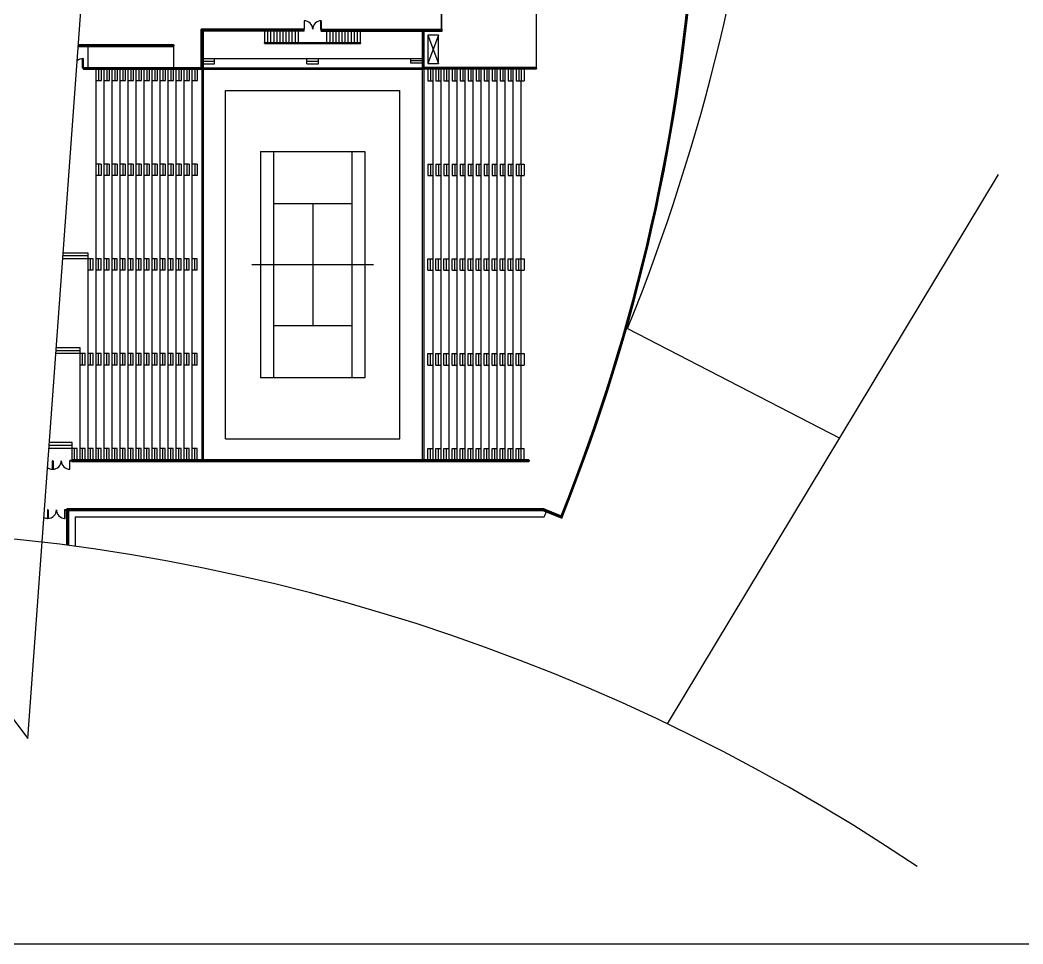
# Model space of a CAD drawing. Extents: x 23317406 to 24383751, y 42324270 to 43451021.
# Drawn here: x 24121512 to 24128531, y 43422605 to 43429072 of the extents above; entities that cross this region are included whole.
import ezdxf

# ---------------------------------------------------------------- set-up
doc = ezdxf.new("R2010")
doc.units = 0
doc.header["$MEASUREMENT"] = 0
doc.layers.get('0').update_dxf_attribs({"linetype": 'CONTINUOUS'})
doc.layers.add('CT', color=9, linetype='CONTINUOUS')

msp = doc.modelspace()

# ---------------------------------------------------------------- linework, layer by layer
msp.add_line((24100502.10026, 43422604.97876, -1), (24135160.46297, 43422604.97876, -1))
at = {"layer": 'CT', "color": 6, "linetype": 'ByBlock'}
for p, q in [((24125123.70132, 43429722.63144, -1), (24125123.70132, 43428740.63144, -1)), ((24121565.72326, 43424042.25853, -1), (24121941.33294, 43429200.63144, -1)), ((24124458.70132, 43429200.63144, -1), (24124458.70132, 43429002.2981, -1)), ((24124462.03465, 43429200.63144, -1), (24124462.03465, 43428998.96477, -1)), ((24123503.36798, 43429067.2981, -1), (24123500.36798, 43429067.2981, -1)), ((24123500.36798, 43429067.2981, -1), (24123500.36798, 43429007.2981, -1)), ((24123503.36798, 43429007.2981, -1), (24123503.36798, 43429067.2981, -1)), ((24123617.36798, 43429007.2981, -1), (24123617.36798, 43429067.2981, -1)), ((24123617.36798, 43429067.2981, -1), (24123620.36798, 43429067.2981, -1)), ((24123620.36798, 43429067.2981, -1), (24123620.36798, 43429007.2981, -1)), ((24123500.36798, 43429007.2981, -1), (24122780.36798, 43429007.2981, -1)), ((24122780.36798, 43428740.63144, -1), (24122780.36798, 43429007.2981, -1)), ((24122785.36798, 43428735.63144, -1), (24122785.36798, 43429002.2981, -1)), ((24123500.36798, 43429002.2981, -1), (24122785.36798, 43429002.2981, -1)), ((24123500.36798, 43428998.96477, -1), (24122788.70132, 43428998.96477, -1)), ((24122788.70132, 43428998.96477, -1), (24122788.70132, 43428732.2981, -1)), ((24122793.70132, 43428993.96477, -1), (24122793.70132, 43428727.2981, -1)), ((24123500.36798, 43428993.96477, -1), (24122793.70132, 43428993.96477, -1)), ((24123225.70132, 43428913.96477, -1), (24123225.70132, 43428993.96477, -1)), ((24123247.03465, 43428913.96477, -1), (24123247.03465, 43428993.96477, -1)), ((24123268.36798, 43428913.96477, -1), (24123268.36798, 43428993.96477, -1)), ((24123289.70132, 43428913.96477, -1), (24123289.70132, 43428993.96477, -1)), ((24123311.03465, 43428913.96477, -1), (24123311.03465, 43428993.96477, -1)), ((24123332.36798, 43428913.96477, -1), (24123332.36798, 43428993.96477, -1)), ((24123353.70132, 43428913.96477, -1), (24123353.70132, 43428993.96477, -1)), ((24123375.03465, 43428913.96477, -1), (24123375.03465, 43428993.96477, -1)), ((24123396.36798, 43428913.96477, -1), (24123396.36798, 43428993.96477, -1)), ((24123417.70132, 43428913.96477, -1), (24123417.70132, 43428993.96477, -1)), ((24123439.03465, 43428913.96477, -1), (24123439.03465, 43428993.96477, -1)), ((24123460.36798, 43428913.96477, -1), (24123460.36798, 43428993.96477, -1)), ((24123500.36798, 43428993.96477, -1), (24123500.36798, 43429007.2981, -1)), ((24123500.36798, 43428993.96477, -1), (24123500.36798, 43429007.2981, -1)), ((24123500.36798, 43429007.2981, -1), (24123503.36798, 43429007.2981, -1)), ((24123620.36798, 43429007.2981, -1), (24123617.36798, 43429007.2981, -1)), ((24123620.36798, 43428993.96477, -1), (24123620.36798, 43429007.2981, -1)), ((24123620.36798, 43429007.2981, -1), (24124458.70132, 43429007.2981, -1)), ((24123620.36798, 43429002.2981, -1), (24124458.70132, 43429002.2981, -1)), ((24123620.36798, 43428998.96477, -1), (24124332.03465, 43428998.96477, -1)), ((24123620.36798, 43428993.96477, -1), (24124327.03465, 43428993.96477, -1)), ((24123660.36798, 43428913.96477, -1), (24123660.36798, 43428993.96477, -1)), ((24123681.70132, 43428913.96477, -1), (24123681.70132, 43428993.96477, -1)), ((24123703.03465, 43428913.96477, -1), (24123703.03465, 43428993.96477, -1)), ((24123724.36798, 43428913.96477, -1), (24123724.36798, 43428993.96477, -1)), ((24123745.70132, 43428913.96477, -1), (24123745.70132, 43428993.96477, -1)), ((24123767.03465, 43428913.96477, -1), (24123767.03465, 43428993.96477, -1)), ((24123788.36798, 43428913.96477, -1), (24123788.36798, 43428993.96477, -1)), ((24123809.70132, 43428913.96477, -1), (24123809.70132, 43428993.96477, -1)), ((24123831.03465, 43428913.96477, -1), (24123831.03465, 43428993.96477, -1)), ((24123852.36798, 43428913.96477, -1), (24123852.36798, 43428993.96477, -1)), ((24123873.70132, 43428913.96477, -1), (24123873.70132, 43428993.96477, -1)), ((24123895.03465, 43428913.96477, -1), (24123895.03465, 43428993.96477, -1)), ((24124327.03465, 43428993.96477, -1), (24124327.03465, 43428727.2981, -1)), ((24124332.03465, 43428998.96477, -1), (24124332.03465, 43428732.2981, -1)), ((24124335.36798, 43428735.63144, -1), (24124335.36798, 43428998.96477, -1)), ((24124335.36798, 43428998.96477, -1), (24124462.03465, 43428998.96477, -1)), ((24124340.36798, 43428761.96477, -1), (24124340.36798, 43428993.96477, -1)), ((24124340.36798, 43428740.63144, -1), (24124340.36798, 43428993.96477, -1)), ((24124340.36798, 43428993.96477, -1), (24124467.03465, 43428993.96477, -1)), ((24124440.36798, 43428967.2981, -1), (24124367.03465, 43428767.2981, -1)), ((24124367.03465, 43428967.2981, -1), (24124440.36798, 43428767.2981, -1)), ((24124440.36798, 43428967.2981, -1), (24124367.03465, 43428967.2981, -1)), ((24124367.03465, 43428967.2981, -1), (24124367.03465, 43428767.2981, -1)), ((24124440.36798, 43428767.2981, -1), (24124440.36798, 43428967.2981, -1)), ((24124462.03465, 43429007.2981, -1), (24124467.03465, 43429007.2981, -1)), ((24124467.03465, 43428993.96477, -1), (24124467.03465, 43429007.2981, -1)), ((24121918.88149, 43428892.29827, -1), (24122590.36785, 43428892.29827, -1)), ((24122590.36785, 43428895.6316, -1), (24121919.12421, 43428895.6316, -1)), ((24121919.48829, 43428900.6316, -1), (24122587.03452, 43428900.63166, -1)), ((24122587.03452, 43428895.6316, -1), (24122587.03452, 43428900.63166, -1)), ((24122587.03452, 43428887.29832, -1), (24122587.03452, 43428892.29827, -1)), ((24122590.36785, 43428892.29827, -1), (24122590.36785, 43428895.6316, -1)), ((24123222.36798, 43428913.96477, -1), (24123898.36798, 43428913.96477, -1)), ((24123222.36798, 43428910.63144, -1), (24123222.36798, 43428913.96477, -1)), ((24123222.36798, 43428910.63144, -1), (24123898.36798, 43428910.63144, -1)), ((24123225.70132, 43428907.2981, -1), (24123225.70132, 43428910.63144, -1)), ((24123225.70132, 43428907.2981, -1), (24123895.03465, 43428907.2981, -1)), ((24123247.03465, 43428907.2981, -1), (24123247.03465, 43428910.63144, -1)), ((24123268.36798, 43428907.2981, -1), (24123268.36798, 43428910.63144, -1)), ((24123289.70132, 43428907.2981, -1), (24123289.70132, 43428910.63144, -1)), ((24123311.03465, 43428907.2981, -1), (24123311.03465, 43428910.63144, -1)), ((24123332.36798, 43428907.2981, -1), (24123332.36798, 43428910.63144, -1)), ((24123353.70132, 43428907.2981, -1), (24123353.70132, 43428910.63144, -1)), ((24123375.03465, 43428907.2981, -1), (24123375.03465, 43428910.63144, -1)), ((24123396.36798, 43428907.2981, -1), (24123396.36798, 43428910.63144, -1)), ((24123417.70132, 43428907.2981, -1), (24123417.70132, 43428910.63144, -1)), ((24123439.03465, 43428907.2981, -1), (24123439.03465, 43428910.63144, -1)), ((24123460.36798, 43428907.2981, -1), (24123460.36798, 43428910.63144, -1)), ((24123463.70132, 43428910.63144, -1), (24123463.70132, 43428913.96477, -1)), ((24123657.03465, 43428910.63144, -1), (24123657.03465, 43428913.96477, -1)), ((24123660.36798, 43428907.2981, -1), (24123660.36798, 43428910.63144, -1)), ((24123681.70132, 43428907.2981, -1), (24123681.70132, 43428910.63144, -1)), ((24123703.03465, 43428907.2981, -1), (24123703.03465, 43428910.63144, -1)), ((24123724.36798, 43428907.2981, -1), (24123724.36798, 43428910.63144, -1)), ((24123745.70132, 43428907.2981, -1), (24123745.70132, 43428910.63144, -1)), ((24123767.03465, 43428907.2981, -1), (24123767.03465, 43428910.63144, -1)), ((24123788.36798, 43428907.2981, -1), (24123788.36798, 43428910.63144, -1)), ((24123809.70132, 43428907.2981, -1), (24123809.70132, 43428910.63144, -1)), ((24123831.03465, 43428907.2981, -1), (24123831.03465, 43428910.63144, -1)), ((24123852.36798, 43428907.2981, -1), (24123852.36798, 43428910.63144, -1)), ((24123873.70132, 43428907.2981, -1), (24123873.70132, 43428910.63144, -1)), ((24123895.03465, 43428907.2981, -1), (24123895.03465, 43428910.63144, -1)), ((24123898.36798, 43428910.63144, -1), (24123898.36798, 43428913.96477, -1)), ((24121918.51742, 43428887.29827, -1), (24122587.03452, 43428887.29832, -1)), ((24121987.03452, 43428887.29827, -1), (24121987.03453, 43428740.63143, -1)), ((24122587.03452, 43428887.29832, -1), (24122587.03453, 43428740.63166, -1)), ((24121950.36787, 43428735.6316, -1), (24121950.36786, 43428802.29827, -1)), ((24121950.36786, 43428802.29827, -1), (24121953.70119, 43428802.29827, -1)), ((24121953.70119, 43428802.29827, -1), (24121953.7012, 43428735.6316, -1)), ((24122793.70132, 43428803.96477, -1), (24124327.03465, 43428803.96477, -1)), ((24122793.70132, 43428785.2981, -1), (24122873.70132, 43428785.2981, -1)), ((24122793.70132, 43428766.63144, -1), (24122873.70132, 43428766.63144, -1)), ((24122873.70132, 43428766.63144, -1), (24122873.70132, 43428803.96477, -1)), ((24123520.36798, 43428766.63144, -1), (24123520.36798, 43428803.96477, -1)), ((24123520.36798, 43428785.2981, -1), (24123600.36798, 43428785.2981, -1)), ((24123520.36798, 43428766.63144, -1), (24123600.36798, 43428766.63144, -1)), ((24123600.36798, 43428766.63144, -1), (24123600.36798, 43428803.96477, -1)), ((24124247.03465, 43428769.2981, -1), (24124247.03465, 43428803.96477, -1)), ((24124327.03465, 43428786.63144, -1), (24124247.03465, 43428786.63144, -1)), ((24124327.03465, 43428769.2981, -1), (24124247.03465, 43428769.2981, -1)), ((24124367.03465, 43428767.2981, -1), (24124440.36798, 43428767.2981, -1)), ((24121953.7012, 43428735.6316, -1), (24121950.36787, 43428735.6316, -1)), ((24121953.7012, 43428740.63143, -1), (24122780.36798, 43428740.63144, -1)), ((24121953.7012, 43428740.63143, -1), (24121953.7012, 43428727.2981, -1)), ((24122785.36798, 43428735.63144, -1), (24121953.7012, 43428735.63144, -1)), ((24121953.7012, 43428732.2981, -1), (24122788.70132, 43428732.2981, -1)), ((24121953.7012, 43428727.2981, -1), (24122793.70132, 43428727.2981, -1)), ((24122045.03465, 43425993.96477, -1), (24122045.03465, 43428727.2981, -1)), ((24122062.36798, 43428727.2981, -1), (24122062.36798, 43428647.2981, -1)), ((24122079.70132, 43428727.2981, -1), (24122079.70132, 43428647.2981, -1)), ((24122101.03465, 43425993.96477, -1), (24122101.03465, 43428727.2981, -1)), ((24122118.36798, 43428727.2981, -1), (24122118.36798, 43428647.2981, -1)), ((24122135.70132, 43428727.2981, -1), (24122135.70132, 43428647.2981, -1)), ((24122157.03465, 43425993.96477, -1), (24122157.03465, 43428727.2981, -1)), ((24122174.36798, 43428727.2981, -1), (24122174.36798, 43428647.2981, -1)), ((24122191.70132, 43428727.2981, -1), (24122191.70132, 43428647.2981, -1)), ((24122213.03465, 43425993.96477, -1), (24122213.03465, 43428727.2981, -1)), ((24122230.36798, 43428727.2981, -1), (24122230.36798, 43428647.2981, -1)), ((24122247.70132, 43428727.2981, -1), (24122247.70132, 43428647.2981, -1)), ((24122269.03465, 43425993.96477, -1), (24122269.03465, 43428727.2981, -1)), ((24122286.36798, 43428727.2981, -1), (24122286.36798, 43428647.2981, -1)), ((24122303.70132, 43428727.2981, -1), (24122303.70132, 43428647.2981, -1)), ((24122325.03465, 43425993.96477, -1), (24122325.03465, 43428727.2981, -1)), ((24122342.36798, 43428727.2981, -1), (24122342.36798, 43428647.2981, -1)), ((24122359.70132, 43428727.2981, -1), (24122359.70132, 43428647.2981, -1)), ((24122381.03465, 43425993.96477, -1), (24122381.03465, 43428727.2981, -1)), ((24122398.36798, 43428727.2981, -1), (24122398.36798, 43428647.2981, -1)), ((24122415.70132, 43428727.2981, -1), (24122415.70132, 43428647.2981, -1)), ((24122437.03465, 43425993.96477, -1), (24122437.03465, 43428727.2981, -1)), ((24122454.36798, 43428727.2981, -1), (24122454.36798, 43428647.2981, -1)), ((24122471.70132, 43428727.2981, -1), (24122471.70132, 43428647.2981, -1)), ((24122493.03465, 43425993.96477, -1), (24122493.03465, 43428727.2981, -1)), ((24122510.36798, 43428727.2981, -1), (24122510.36798, 43428647.2981, -1)), ((24122527.70132, 43428727.2981, -1), (24122527.70132, 43428647.2981, -1)), ((24122549.03465, 43425993.96477, -1), (24122549.03465, 43428727.2981, -1)), ((24122566.36798, 43428727.2981, -1), (24122566.36798, 43428647.2981, -1)), ((24122583.70132, 43428727.2981, -1), (24122583.70132, 43428647.2981, -1)), ((24122605.03465, 43425993.96477, -1), (24122605.03465, 43428727.2981, -1)), ((24122622.36798, 43428727.2981, -1), (24122622.36798, 43428647.2981, -1)), ((24122639.70132, 43428727.2981, -1), (24122639.70132, 43428647.2981, -1)), ((24122661.03465, 43425993.96477, -1), (24122661.03465, 43428727.2981, -1)), ((24122678.36798, 43428727.2981, -1), (24122678.36798, 43428647.2981, -1)), ((24122695.70132, 43428727.2981, -1), (24122695.70132, 43428647.2981, -1)), ((24122717.03465, 43425993.96477, -1), (24122717.03465, 43428727.2981, -1)), ((24122734.36798, 43428727.2981, -1), (24122734.36798, 43428647.2981, -1)), ((24122751.70132, 43428727.2981, -1), (24122751.70132, 43428647.2981, -1)), ((24122783.70132, 43428727.2981, -1), (24122783.70132, 43425993.96477, -1)), ((24122793.70132, 43428737.2981, -1), (24124327.03465, 43428737.2981, -1)), ((24122793.70132, 43428727.2981, -1), (24122793.70132, 43425993.96477, -1)), ((24122793.70132, 43428727.2981, -1), (24124327.03465, 43428727.2981, -1)), ((24124327.03465, 43428727.2981, -1), (24124327.03465, 43425993.96477, -1)), ((24125123.70132, 43428727.2981, -1), (24124327.03465, 43428727.2981, -1)), ((24125127.03465, 43428732.2981, -1), (24124332.03465, 43428732.2981, -1)), ((24124335.36798, 43428735.63144, -1), (24125127.03465, 43428735.63144, -1)), ((24124337.03465, 43428727.2981, -1), (24124337.03465, 43425993.96477, -1)), ((24125123.70132, 43428740.63144, -1), (24124340.36798, 43428740.63144, -1)), ((24124366.36798, 43428727.2981, -1), (24124366.36798, 43428647.2981, -1)), ((24124385.03465, 43428727.2981, -1), (24124385.03465, 43428647.2981, -1)), ((24124403.70132, 43425993.96477, -1), (24124403.70132, 43428727.2981, -1)), ((24124422.36798, 43428727.2981, -1), (24124422.36798, 43428647.2981, -1)), ((24124441.03465, 43428727.2981, -1), (24124441.03465, 43428647.2981, -1)), ((24124459.70132, 43425993.96477, -1), (24124459.70132, 43428727.2981, -1)), ((24124478.36798, 43428727.2981, -1), (24124478.36798, 43428647.2981, -1)), ((24124497.03465, 43428727.2981, -1), (24124497.03465, 43428647.2981, -1)), ((24124515.70132, 43425993.96477, -1), (24124515.70132, 43428727.2981, -1)), ((24124537.03465, 43428727.2981, -1), (24124537.03465, 43428647.2981, -1)), ((24124554.36798, 43428727.2981, -1), (24124554.36798, 43428647.2981, -1)), ((24124571.70132, 43425993.96477, -1), (24124571.70132, 43428727.2981, -1)), ((24124593.03465, 43428727.2981, -1), (24124593.03465, 43428647.2981, -1)), ((24124610.36798, 43428727.2981, -1), (24124610.36798, 43428647.2981, -1)), ((24124627.70132, 43425993.96477, -1), (24124627.70132, 43428727.2981, -1)), ((24124649.03465, 43428727.2981, -1), (24124649.03465, 43428647.2981, -1)), ((24124666.36798, 43428727.2981, -1), (24124666.36798, 43428647.2981, -1)), ((24124683.70132, 43425993.96477, -1), (24124683.70132, 43428727.2981, -1)), ((24124705.03465, 43428727.2981, -1), (24124705.03465, 43428647.2981, -1)), ((24124722.36798, 43428727.2981, -1), (24124722.36798, 43428647.2981, -1)), ((24124739.70132, 43425993.96477, -1), (24124739.70132, 43428727.2981, -1)), ((24124761.03465, 43428727.2981, -1), (24124761.03465, 43428647.2981, -1)), ((24124778.36798, 43428727.2981, -1), (24124778.36798, 43428647.2981, -1)), ((24124795.70132, 43425993.96477, -1), (24124795.70132, 43428727.2981, -1)), ((24124817.03465, 43428727.2981, -1), (24124817.03465, 43428647.2981, -1)), ((24124834.36798, 43428727.2981, -1), (24124834.36798, 43428647.2981, -1)), ((24124851.70132, 43425993.96477, -1), (24124851.70132, 43428727.2981, -1)), ((24124873.03465, 43428727.2981, -1), (24124873.03465, 43428647.2981, -1)), ((24124890.36798, 43428727.2981, -1), (24124890.36798, 43428647.2981, -1)), ((24124907.70132, 43425993.96477, -1), (24124907.70132, 43428727.2981, -1)), ((24124929.03465, 43428727.2981, -1), (24124929.03465, 43428647.2981, -1)), ((24124946.36798, 43428727.2981, -1), (24124946.36798, 43428647.2981, -1)), ((24124963.70132, 43425993.96477, -1), (24124963.70132, 43428727.2981, -1)), ((24124985.03465, 43428727.2981, -1), (24124985.03465, 43428647.2981, -1)), ((24125002.36798, 43428727.2981, -1), (24125002.36798, 43428647.2981, -1)), ((24125019.70132, 43428727.2981, -1), (24125019.70132, 43428647.2981, -1)), ((24125039.70132, 43428727.2981, -1), (24125039.70132, 43428647.2981, -1)), ((24125123.70132, 43428740.63144, -1), (24125123.70132, 43428735.63144, -1)), ((24125123.70132, 43428732.29811, -1), (24125123.70132, 43428727.2981, -1)), ((24125127.03465, 43428735.63144, -1), (24125127.03465, 43428732.2981, -1)), ((24122079.70132, 43428647.2981, -1), (24122045.03465, 43428647.2981, -1)), ((24122135.70132, 43428647.2981, -1), (24122101.03465, 43428647.2981, -1)), ((24122191.70132, 43428647.2981, -1), (24122157.03465, 43428647.2981, -1)), ((24122247.70132, 43428647.2981, -1), (24122213.03465, 43428647.2981, -1)), ((24122303.70132, 43428647.2981, -1), (24122269.03465, 43428647.2981, -1)), ((24122359.70132, 43428647.2981, -1), (24122325.03465, 43428647.2981, -1)), ((24122415.70132, 43428647.2981, -1), (24122381.03465, 43428647.2981, -1)), ((24122471.70132, 43428647.2981, -1), (24122437.03465, 43428647.2981, -1)), ((24122527.70132, 43428647.2981, -1), (24122493.03465, 43428647.2981, -1)), ((24122583.70132, 43428647.2981, -1), (24122549.03465, 43428647.2981, -1)), ((24122639.70132, 43428647.2981, -1), (24122605.03465, 43428647.2981, -1)), ((24122695.70132, 43428647.2981, -1), (24122661.03465, 43428647.2981, -1)), ((24122751.70132, 43428647.2981, -1), (24122717.03465, 43428647.2981, -1)), ((24124366.36798, 43428647.2981, -1), (24124403.70132, 43428647.2981, -1)), ((24124422.36798, 43428647.2981, -1), (24124459.70132, 43428647.2981, -1)), ((24124478.36798, 43428647.2981, -1), (24124515.70132, 43428647.2981, -1)), ((24124537.03465, 43428647.2981, -1), (24124571.70132, 43428647.2981, -1)), ((24124593.03465, 43428647.2981, -1), (24124627.70132, 43428647.2981, -1)), ((24124649.03465, 43428647.2981, -1), (24124683.70132, 43428647.2981, -1)), ((24124705.03465, 43428647.2981, -1), (24124739.70132, 43428647.2981, -1)), ((24124761.03465, 43428647.2981, -1), (24124795.70132, 43428647.2981, -1)), ((24124817.03465, 43428647.2981, -1), (24124851.70132, 43428647.2981, -1)), ((24124873.03465, 43428647.2981, -1), (24124907.70132, 43428647.2981, -1)), ((24124929.03465, 43428647.2981, -1), (24124963.70132, 43428647.2981, -1)), ((24124985.03465, 43428647.2981, -1), (24125019.70132, 43428647.2981, -1)), ((24125019.70132, 43428647.2981, -1), (24125039.70132, 43428647.2981, -1)), ((24125019.70132, 43428063.96477, -1), (24125019.70132, 43428647.2981, -1)), ((24122950.70132, 43426141.63144, -1), (24122950.70132, 43428579.63144, -1)), ((24122950.70132, 43428579.63144, -1), (24124170.03465, 43428579.63144, -1)), ((24124170.03465, 43426141.63144, -1), (24124170.03465, 43428579.63144, -1)), ((24123194.70132, 43428152.96477, -1), (24123194.70132, 43426568.2981, -1)), ((24123194.70132, 43428152.96477, -1), (24123926.03465, 43428152.96477, -1)), ((24123286.03465, 43428152.96477, -1), (24123286.03465, 43426568.2981, -1)), ((24123834.70132, 43428152.96477, -1), (24123834.70132, 43426568.2981, -1)), ((24123926.03465, 43428152.96477, -1), (24123926.03465, 43426568.2981, -1)), ((24122079.70132, 43428063.96477, -1), (24122045.03465, 43428063.96477, -1)), ((24122062.36798, 43428063.96477, -1), (24122062.36798, 43427983.96477, -1)), ((24122079.70132, 43428063.96477, -1), (24122079.70132, 43427983.96477, -1)), ((24122135.70132, 43428063.96477, -1), (24122101.03465, 43428063.96477, -1)), ((24122118.36798, 43428063.96477, -1), (24122118.36798, 43427983.96477, -1)), ((24122135.70132, 43428063.96477, -1), (24122135.70132, 43427983.96477, -1)), ((24122191.70132, 43428063.96477, -1), (24122157.03465, 43428063.96477, -1)), ((24122174.36798, 43428063.96477, -1), (24122174.36798, 43427983.96477, -1)), ((24122191.70132, 43428063.96477, -1), (24122191.70132, 43427983.96477, -1)), ((24122247.70132, 43428063.96477, -1), (24122213.03465, 43428063.96477, -1)), ((24122230.36798, 43428063.96477, -1), (24122230.36798, 43427983.96477, -1)), ((24122247.70132, 43428063.96477, -1), (24122247.70132, 43427983.96477, -1)), ((24122303.70132, 43428063.96477, -1), (24122269.03465, 43428063.96477, -1)), ((24122286.36798, 43428063.96477, -1), (24122286.36798, 43427983.96477, -1)), ((24122303.70132, 43428063.96477, -1), (24122303.70132, 43427983.96477, -1)), ((24122359.70132, 43428063.96477, -1), (24122325.03465, 43428063.96477, -1)), ((24122342.36798, 43428063.96477, -1), (24122342.36798, 43427983.96477, -1)), ((24122359.70132, 43428063.96477, -1), (24122359.70132, 43427983.96477, -1)), ((24122415.70132, 43428063.96477, -1), (24122381.03465, 43428063.96477, -1)), ((24122398.36798, 43428063.96477, -1), (24122398.36798, 43427983.96477, -1)), ((24122415.70132, 43428063.96477, -1), (24122415.70132, 43427983.96477, -1)), ((24122471.70132, 43428063.96477, -1), (24122437.03465, 43428063.96477, -1)), ((24122454.36798, 43428063.96477, -1), (24122454.36798, 43427983.96477, -1)), ((24122471.70132, 43428063.96477, -1), (24122471.70132, 43427983.96477, -1)), ((24122527.70132, 43428063.96477, -1), (24122493.03465, 43428063.96477, -1)), ((24122510.36798, 43428063.96477, -1), (24122510.36798, 43427983.96477, -1)), ((24122527.70132, 43428063.96477, -1), (24122527.70132, 43427983.96477, -1)), ((24122583.70132, 43428063.96477, -1), (24122549.03465, 43428063.96477, -1)), ((24122566.36798, 43428063.96477, -1), (24122566.36798, 43427983.96477, -1)), ((24122583.70132, 43428063.96477, -1), (24122583.70132, 43427983.96477, -1)), ((24122639.70132, 43428063.96477, -1), (24122605.03465, 43428063.96477, -1)), ((24122622.36798, 43428063.96477, -1), (24122622.36798, 43427983.96477, -1)), ((24122639.70132, 43428063.96477, -1), (24122639.70132, 43427983.96477, -1)), ((24122695.70132, 43428063.96477, -1), (24122661.03465, 43428063.96477, -1)), ((24122678.36798, 43428063.96477, -1), (24122678.36798, 43427983.96477, -1)), ((24122695.70132, 43428063.96477, -1), (24122695.70132, 43427983.96477, -1)), ((24122751.70132, 43428063.96477, -1), (24122717.03465, 43428063.96477, -1)), ((24122734.36798, 43428063.96477, -1), (24122734.36798, 43427983.96477, -1)), ((24122751.70132, 43428063.96477, -1), (24122751.70132, 43427983.96477, -1)), ((24124366.36798, 43428063.96477, -1), (24124366.36798, 43427983.96477, -1)), ((24124366.36798, 43428063.96477, -1), (24124403.70132, 43428063.96477, -1)), ((24124385.03465, 43428063.96477, -1), (24124385.03465, 43427983.96477, -1)), ((24124422.36798, 43428063.96477, -1), (24124422.36798, 43427983.96477, -1)), ((24124422.36798, 43428063.96477, -1), (24124459.70132, 43428063.96477, -1)), ((24124441.03465, 43428063.96477, -1), (24124441.03465, 43427983.96477, -1)), ((24124478.36798, 43428063.96477, -1), (24124478.36798, 43427983.96477, -1)), ((24124478.36798, 43428063.96477, -1), (24124515.70132, 43428063.96477, -1)), ((24124497.03465, 43428063.96477, -1), (24124497.03465, 43427983.96477, -1)), ((24124537.03465, 43428063.96477, -1), (24124537.03465, 43427983.96477, -1)), ((24124537.03465, 43428063.96477, -1), (24124571.70132, 43428063.96477, -1)), ((24124554.36798, 43428063.96477, -1), (24124554.36798, 43427983.96477, -1)), ((24124593.03465, 43428063.96477, -1), (24124593.03465, 43427983.96477, -1)), ((24124593.03465, 43428063.96477, -1), (24124627.70132, 43428063.96477, -1)), ((24124610.36798, 43428063.96477, -1), (24124610.36798, 43427983.96477, -1)), ((24124649.03465, 43428063.96477, -1), (24124649.03465, 43427983.96477, -1)), ((24124649.03465, 43428063.96477, -1), (24124683.70132, 43428063.96477, -1)), ((24124666.36798, 43428063.96477, -1), (24124666.36798, 43427983.96477, -1)), ((24124705.03465, 43428063.96477, -1), (24124705.03465, 43427983.96477, -1)), ((24124705.03465, 43428063.96477, -1), (24124739.70132, 43428063.96477, -1)), ((24124722.36798, 43428063.96477, -1), (24124722.36798, 43427983.96477, -1)), ((24124761.03465, 43428063.96477, -1), (24124761.03465, 43427983.96477, -1)), ((24124761.03465, 43428063.96477, -1), (24124795.70132, 43428063.96477, -1)), ((24124778.36798, 43428063.96477, -1), (24124778.36798, 43427983.96477, -1)), ((24124817.03465, 43428063.96477, -1), (24124817.03465, 43427983.96477, -1)), ((24124817.03465, 43428063.96477, -1), (24124851.70132, 43428063.96477, -1)), ((24124834.36798, 43428063.96477, -1), (24124834.36798, 43427983.96477, -1)), ((24124873.03465, 43428063.96477, -1), (24124873.03465, 43427983.96477, -1)), ((24124873.03465, 43428063.96477, -1), (24124907.70132, 43428063.96477, -1)), ((24124890.36798, 43428063.96477, -1), (24124890.36798, 43427983.96477, -1)), ((24124929.03465, 43428063.96477, -1), (24124929.03465, 43427983.96477, -1)), ((24124929.03465, 43428063.96477, -1), (24124963.70132, 43428063.96477, -1)), ((24124946.36798, 43428063.96477, -1), (24124946.36798, 43427983.96477, -1)), ((24124985.03465, 43428063.96477, -1), (24124985.03465, 43427983.96477, -1)), ((24124985.03465, 43428063.96477, -1), (24125019.70132, 43428063.96477, -1)), ((24125002.36798, 43428063.96477, -1), (24125002.36798, 43427983.96477, -1)), ((24125019.70132, 43428063.96477, -1), (24125039.70132, 43428063.96477, -1)), ((24125019.70132, 43428063.96477, -1), (24125019.70132, 43427983.96477, -1)), ((24125039.70132, 43428063.96477, -1), (24125039.70132, 43427983.96477, -1)), ((24122079.70132, 43427983.96477, -1), (24122045.03465, 43427983.96477, -1)), ((24122135.70132, 43427983.96477, -1), (24122101.03465, 43427983.96477, -1)), ((24122191.70132, 43427983.96477, -1), (24122157.03465, 43427983.96477, -1)), ((24122247.70132, 43427983.96477, -1), (24122213.03465, 43427983.96477, -1)), ((24122303.70132, 43427983.96477, -1), (24122269.03465, 43427983.96477, -1)), ((24122359.70132, 43427983.96477, -1), (24122325.03465, 43427983.96477, -1)), ((24122415.70132, 43427983.96477, -1), (24122381.03465, 43427983.96477, -1)), ((24122471.70132, 43427983.96477, -1), (24122437.03465, 43427983.96477, -1)), ((24122527.70132, 43427983.96477, -1), (24122493.03465, 43427983.96477, -1)), ((24122583.70132, 43427983.96477, -1), (24122549.03465, 43427983.96477, -1)), ((24122639.70132, 43427983.96477, -1), (24122605.03465, 43427983.96477, -1)), ((24122695.70132, 43427983.96477, -1), (24122661.03465, 43427983.96477, -1)), ((24122751.70132, 43427983.96477, -1), (24122717.03465, 43427983.96477, -1)), ((24124366.36798, 43427983.96477, -1), (24124403.70132, 43427983.96477, -1)), ((24124422.36798, 43427983.96477, -1), (24124459.70132, 43427983.96477, -1)), ((24124478.36798, 43427983.96477, -1), (24124515.70132, 43427983.96477, -1)), ((24124537.03465, 43427983.96477, -1), (24124571.70132, 43427983.96477, -1)), ((24124593.03465, 43427983.96477, -1), (24124627.70132, 43427983.96477, -1)), ((24124649.03465, 43427983.96477, -1), (24124683.70132, 43427983.96477, -1)), ((24124705.03465, 43427983.96477, -1), (24124739.70132, 43427983.96477, -1)), ((24124761.03465, 43427983.96477, -1), (24124795.70132, 43427983.96477, -1)), ((24124817.03465, 43427983.96477, -1), (24124851.70132, 43427983.96477, -1)), ((24124873.03465, 43427983.96477, -1), (24124907.70132, 43427983.96477, -1)), ((24124929.03465, 43427983.96477, -1), (24124963.70132, 43427983.96477, -1)), ((24124985.03465, 43427983.96477, -1), (24125019.70132, 43427983.96477, -1)), ((24125019.70132, 43427983.96477, -1), (24125039.70132, 43427983.96477, -1)), ((24125019.70132, 43427400.63144, -1), (24125019.70132, 43427983.96477, -1)), ((24126042.91626, 43424145.60183, -1), (24128360.73261, 43427990.5938, -1)), ((24123286.03465, 43427787.2981, -1), (24123834.70132, 43427787.2981, -1)), ((24123560.36798, 43427787.2981, -1), (24123560.36798, 43426933.96477, -1)), ((24121989.03465, 43427420.63144, -1), (24121811.72129, 43427420.63144, -1)), ((24121989.03465, 43427440.63144, -1), (24121813.1776, 43427440.63144, -1)), ((24121989.03465, 43425993.96477, -1), (24121989.03465, 43427440.63144, -1)), ((24121989.03465, 43427400.63144, -1), (24121810.26498, 43427400.63144, -1)), ((24122023.70132, 43427400.63144, -1), (24121989.03465, 43427400.63144, -1)), ((24122006.36798, 43427320.63144, -1), (24122006.36798, 43427400.63144, -1)), ((24122023.70132, 43427320.63144, -1), (24122023.70132, 43427400.63144, -1)), ((24122079.70132, 43427400.63144, -1), (24122045.03465, 43427400.63144, -1)), ((24122062.36798, 43427320.63144, -1), (24122062.36798, 43427400.63144, -1)), ((24122079.70132, 43427320.63144, -1), (24122079.70132, 43427400.63144, -1)), ((24122135.70132, 43427400.63144, -1), (24122101.03465, 43427400.63144, -1)), ((24122118.36798, 43427320.63144, -1), (24122118.36798, 43427400.63144, -1)), ((24122135.70132, 43427320.63144, -1), (24122135.70132, 43427400.63144, -1)), ((24122191.70132, 43427400.63144, -1), (24122157.03465, 43427400.63144, -1)), ((24122174.36798, 43427320.63144, -1), (24122174.36798, 43427400.63144, -1)), ((24122191.70132, 43427320.63144, -1), (24122191.70132, 43427400.63144, -1)), ((24122247.70132, 43427400.63144, -1), (24122213.03465, 43427400.63144, -1)), ((24122230.36798, 43427320.63144, -1), (24122230.36798, 43427400.63144, -1)), ((24122247.70132, 43427320.63144, -1), (24122247.70132, 43427400.63144, -1)), ((24122303.70132, 43427400.63144, -1), (24122269.03465, 43427400.63144, -1)), ((24122286.36798, 43427320.63144, -1), (24122286.36798, 43427400.63144, -1)), ((24122303.70132, 43427320.63144, -1), (24122303.70132, 43427400.63144, -1)), ((24122359.70132, 43427400.63144, -1), (24122325.03465, 43427400.63144, -1)), ((24122342.36798, 43427320.63144, -1), (24122342.36798, 43427400.63144, -1)), ((24122359.70132, 43427320.63144, -1), (24122359.70132, 43427400.63144, -1)), ((24122415.70132, 43427400.63144, -1), (24122381.03465, 43427400.63144, -1)), ((24122398.36798, 43427320.63144, -1), (24122398.36798, 43427400.63144, -1)), ((24122415.70132, 43427320.63144, -1), (24122415.70132, 43427400.63144, -1)), ((24122471.70132, 43427400.63144, -1), (24122437.03465, 43427400.63144, -1)), ((24122454.36798, 43427320.63144, -1), (24122454.36798, 43427400.63144, -1)), ((24122471.70132, 43427320.63144, -1), (24122471.70132, 43427400.63144, -1)), ((24122527.70132, 43427400.63144, -1), (24122493.03465, 43427400.63144, -1)), ((24122510.36798, 43427320.63144, -1), (24122510.36798, 43427400.63144, -1)), ((24122527.70132, 43427320.63144, -1), (24122527.70132, 43427400.63144, -1)), ((24122583.70132, 43427400.63144, -1), (24122549.03465, 43427400.63144, -1)), ((24122566.36798, 43427320.63144, -1), (24122566.36798, 43427400.63144, -1)), ((24122583.70132, 43427320.63144, -1), (24122583.70132, 43427400.63144, -1)), ((24122639.70132, 43427400.63144, -1), (24122605.03465, 43427400.63144, -1)), ((24122622.36798, 43427320.63144, -1), (24122622.36798, 43427400.63144, -1)), ((24122639.70132, 43427320.63144, -1), (24122639.70132, 43427400.63144, -1)), ((24122695.70132, 43427400.63144, -1), (24122661.03465, 43427400.63144, -1)), ((24122678.36798, 43427320.63144, -1), (24122678.36798, 43427400.63144, -1)), ((24122695.70132, 43427320.63144, -1), (24122695.70132, 43427400.63144, -1)), ((24122751.70132, 43427400.63144, -1), (24122717.03465, 43427400.63144, -1)), ((24122734.36798, 43427320.63144, -1), (24122734.36798, 43427400.63144, -1)), ((24122751.70132, 43427320.63144, -1), (24122751.70132, 43427400.63144, -1)), ((24123134.03465, 43427360.63144, -1), (24123986.70132, 43427360.63144, -1)), ((24124366.36798, 43427400.63144, -1), (24124403.70132, 43427400.63144, -1)), ((24124366.36798, 43427320.63144, -1), (24124366.36798, 43427400.63144, -1)), ((24124385.03465, 43427320.63144, -1), (24124385.03465, 43427400.63144, -1)), ((24124422.36798, 43427400.63144, -1), (24124459.70132, 43427400.63144, -1)), ((24124422.36798, 43427320.63144, -1), (24124422.36798, 43427400.63144, -1)), ((24124441.03465, 43427320.63144, -1), (24124441.03465, 43427400.63144, -1)), ((24124478.36798, 43427400.63144, -1), (24124515.70132, 43427400.63144, -1)), ((24124478.36798, 43427320.63144, -1), (24124478.36798, 43427400.63144, -1)), ((24124497.03465, 43427320.63144, -1), (24124497.03465, 43427400.63144, -1)), ((24124537.03465, 43427400.63144, -1), (24124571.70132, 43427400.63144, -1)), ((24124537.03465, 43427320.63144, -1), (24124537.03465, 43427400.63144, -1)), ((24124554.36798, 43427320.63144, -1), (24124554.36798, 43427400.63144, -1)), ((24124593.03465, 43427400.63144, -1), (24124627.70132, 43427400.63144, -1)), ((24124593.03465, 43427320.63144, -1), (24124593.03465, 43427400.63144, -1)), ((24124610.36798, 43427320.63144, -1), (24124610.36798, 43427400.63144, -1)), ((24124649.03465, 43427400.63144, -1), (24124683.70132, 43427400.63144, -1)), ((24124649.03465, 43427320.63144, -1), (24124649.03465, 43427400.63144, -1)), ((24124666.36798, 43427320.63144, -1), (24124666.36798, 43427400.63144, -1)), ((24124705.03465, 43427400.63144, -1), (24124739.70132, 43427400.63144, -1)), ((24124705.03465, 43427320.63144, -1), (24124705.03465, 43427400.63144, -1)), ((24124722.36798, 43427320.63144, -1), (24124722.36798, 43427400.63144, -1)), ((24124761.03465, 43427400.63144, -1), (24124795.70132, 43427400.63144, -1)), ((24124761.03465, 43427320.63144, -1), (24124761.03465, 43427400.63144, -1)), ((24124778.36798, 43427320.63144, -1), (24124778.36798, 43427400.63144, -1)), ((24124817.03465, 43427400.63144, -1), (24124851.70132, 43427400.63144, -1)), ((24124817.03465, 43427320.63144, -1), (24124817.03465, 43427400.63144, -1)), ((24124834.36798, 43427320.63144, -1), (24124834.36798, 43427400.63144, -1)), ((24124873.03465, 43427400.63144, -1), (24124907.70132, 43427400.63144, -1)), ((24124873.03465, 43427320.63144, -1), (24124873.03465, 43427400.63144, -1)), ((24124890.36798, 43427320.63144, -1), (24124890.36798, 43427400.63144, -1)), ((24124929.03465, 43427400.63144, -1), (24124963.70132, 43427400.63144, -1)), ((24124929.03465, 43427320.63144, -1), (24124929.03465, 43427400.63144, -1)), ((24124946.36798, 43427320.63144, -1), (24124946.36798, 43427400.63144, -1)), ((24124985.03465, 43427320.63144, -1), (24124985.03465, 43427400.63144, -1)), ((24124985.03465, 43427400.63144, -1), (24125019.70132, 43427400.63144, -1)), ((24125002.36798, 43427320.63144, -1), (24125002.36798, 43427400.63144, -1)), ((24125019.70132, 43427400.63144, -1), (24125039.70132, 43427400.63144, -1)), ((24125019.70132, 43427320.63144, -1), (24125019.70132, 43427400.63144, -1)), ((24125039.70132, 43427400.63144, -1), (24125039.70132, 43427320.63144, -1)), ((24122023.70132, 43427320.63144, -1), (24121989.03465, 43427320.63144, -1)), ((24122079.70132, 43427320.63144, -1), (24122045.03465, 43427320.63144, -1)), ((24122135.70132, 43427320.63144, -1), (24122101.03465, 43427320.63144, -1)), ((24122191.70132, 43427320.63144, -1), (24122157.03465, 43427320.63144, -1)), ((24122247.70132, 43427320.63144, -1), (24122213.03465, 43427320.63144, -1)), ((24122303.70132, 43427320.63144, -1), (24122269.03465, 43427320.63144, -1)), ((24122359.70132, 43427320.63144, -1), (24122325.03465, 43427320.63144, -1)), ((24122415.70132, 43427320.63144, -1), (24122381.03465, 43427320.63144, -1)), ((24122471.70132, 43427320.63144, -1), (24122437.03465, 43427320.63144, -1)), ((24122527.70132, 43427320.63144, -1), (24122493.03465, 43427320.63144, -1)), ((24122583.70132, 43427320.63144, -1), (24122549.03465, 43427320.63144, -1)), ((24122639.70132, 43427320.63144, -1), (24122605.03465, 43427320.63144, -1)), ((24122695.70132, 43427320.63144, -1), (24122661.03465, 43427320.63144, -1)), ((24122751.70132, 43427320.63144, -1), (24122717.03465, 43427320.63144, -1)), ((24124366.36798, 43427320.63144, -1), (24124403.70132, 43427320.63144, -1)), ((24124422.36798, 43427320.63144, -1), (24124459.70132, 43427320.63144, -1)), ((24124478.36798, 43427320.63144, -1), (24124515.70132, 43427320.63144, -1)), ((24124537.03465, 43427320.63144, -1), (24124571.70132, 43427320.63144, -1)), ((24124593.03465, 43427320.63144, -1), (24124627.70132, 43427320.63144, -1)), ((24124649.03465, 43427320.63144, -1), (24124683.70132, 43427320.63144, -1)), ((24124705.03465, 43427320.63144, -1), (24124739.70132, 43427320.63144, -1)), ((24124761.03465, 43427320.63144, -1), (24124795.70132, 43427320.63144, -1)), ((24124817.03465, 43427320.63144, -1), (24124851.70132, 43427320.63144, -1)), ((24124873.03465, 43427320.63144, -1), (24124907.70132, 43427320.63144, -1)), ((24124929.03465, 43427320.63144, -1), (24124963.70132, 43427320.63144, -1)), ((24124985.03465, 43427320.63144, -1), (24125019.70132, 43427320.63144, -1)), ((24125019.70132, 43427320.63144, -1), (24125039.70132, 43427320.63144, -1)), ((24125019.70132, 43426737.2981, -1), (24125019.70132, 43427320.63144, -1)), ((24123286.03465, 43426933.96477, -1), (24123834.70132, 43426933.96477, -1)), ((24125763.24522, 43426913.2295, -1), (24127248.73899, 43426145.92369, -1)), ((24121933.03465, 43426737.2981, -1), (24121761.96401, 43426737.2981, -1)), ((24121933.03465, 43426757.2981, -1), (24121763.42032, 43426757.2981, -1)), ((24121933.03465, 43426777.2981, -1), (24121764.87663, 43426777.2981, -1)), ((24121933.03465, 43425993.96477, -1), (24121933.03465, 43426777.2981, -1)), ((24121967.70132, 43426737.2981, -1), (24121933.03465, 43426737.2981, -1)), ((24121950.36798, 43426657.2981, -1), (24121950.36798, 43426737.2981, -1)), ((24121967.70132, 43426657.2981, -1), (24121967.70132, 43426737.2981, -1)), ((24122023.70132, 43426737.2981, -1), (24121989.03465, 43426737.2981, -1)), ((24122006.36798, 43426657.2981, -1), (24122006.36798, 43426737.2981, -1)), ((24122023.70132, 43426657.2981, -1), (24122023.70132, 43426737.2981, -1)), ((24122079.70132, 43426737.2981, -1), (24122045.03465, 43426737.2981, -1)), ((24122062.36798, 43426657.2981, -1), (24122062.36798, 43426737.2981, -1)), ((24122079.70132, 43426657.2981, -1), (24122079.70132, 43426737.2981, -1)), ((24122135.70132, 43426737.2981, -1), (24122101.03465, 43426737.2981, -1)), ((24122118.36798, 43426657.2981, -1), (24122118.36798, 43426737.2981, -1)), ((24122135.70132, 43426657.2981, -1), (24122135.70132, 43426737.2981, -1)), ((24122191.70132, 43426737.2981, -1), (24122157.03465, 43426737.2981, -1)), ((24122174.36798, 43426657.2981, -1), (24122174.36798, 43426737.2981, -1)), ((24122191.70132, 43426657.2981, -1), (24122191.70132, 43426737.2981, -1)), ((24122247.70132, 43426737.2981, -1), (24122213.03465, 43426737.2981, -1)), ((24122230.36798, 43426657.2981, -1), (24122230.36798, 43426737.2981, -1)), ((24122247.70132, 43426657.2981, -1), (24122247.70132, 43426737.2981, -1)), ((24122303.70132, 43426737.2981, -1), (24122269.03465, 43426737.2981, -1)), ((24122286.36798, 43426657.2981, -1), (24122286.36798, 43426737.2981, -1)), ((24122303.70132, 43426657.2981, -1), (24122303.70132, 43426737.2981, -1)), ((24122359.70132, 43426737.2981, -1), (24122325.03465, 43426737.2981, -1)), ((24122342.36798, 43426657.2981, -1), (24122342.36798, 43426737.2981, -1)), ((24122359.70132, 43426657.2981, -1), (24122359.70132, 43426737.2981, -1)), ((24122415.70132, 43426737.2981, -1), (24122381.03465, 43426737.2981, -1)), ((24122398.36798, 43426657.2981, -1), (24122398.36798, 43426737.2981, -1)), ((24122415.70132, 43426657.2981, -1), (24122415.70132, 43426737.2981, -1)), ((24122471.70132, 43426737.2981, -1), (24122437.03465, 43426737.2981, -1)), ((24122454.36798, 43426657.2981, -1), (24122454.36798, 43426737.2981, -1)), ((24122471.70132, 43426657.2981, -1), (24122471.70132, 43426737.2981, -1)), ((24122527.70132, 43426737.2981, -1), (24122493.03465, 43426737.2981, -1)), ((24122510.36798, 43426657.2981, -1), (24122510.36798, 43426737.2981, -1)), ((24122527.70132, 43426657.2981, -1), (24122527.70132, 43426737.2981, -1)), ((24122583.70132, 43426737.2981, -1), (24122549.03465, 43426737.2981, -1)), ((24122566.36798, 43426657.2981, -1), (24122566.36798, 43426737.2981, -1)), ((24122583.70132, 43426657.2981, -1), (24122583.70132, 43426737.2981, -1)), ((24122639.70132, 43426737.2981, -1), (24122605.03465, 43426737.2981, -1)), ((24122622.36798, 43426657.2981, -1), (24122622.36798, 43426737.2981, -1)), ((24122639.70132, 43426657.2981, -1), (24122639.70132, 43426737.2981, -1)), ((24122695.70132, 43426737.2981, -1), (24122661.03465, 43426737.2981, -1)), ((24122678.36798, 43426657.2981, -1), (24122678.36798, 43426737.2981, -1)), ((24122695.70132, 43426657.2981, -1), (24122695.70132, 43426737.2981, -1)), ((24122751.70132, 43426737.2981, -1), (24122717.03465, 43426737.2981, -1)), ((24122734.36798, 43426657.2981, -1), (24122734.36798, 43426737.2981, -1)), ((24122751.70132, 43426657.2981, -1), (24122751.70132, 43426737.2981, -1)), ((24124366.36798, 43426737.2981, -1), (24124403.70132, 43426737.2981, -1)), ((24124366.36798, 43426657.2981, -1), (24124366.36798, 43426737.2981, -1)), ((24124385.03465, 43426657.2981, -1), (24124385.03465, 43426737.2981, -1)), ((24124422.36798, 43426737.2981, -1), (24124459.70132, 43426737.2981, -1)), ((24124422.36798, 43426657.2981, -1), (24124422.36798, 43426737.2981, -1)), ((24124441.03465, 43426657.2981, -1), (24124441.03465, 43426737.2981, -1)), ((24124478.36798, 43426737.2981, -1), (24124515.70132, 43426737.2981, -1)), ((24124478.36798, 43426657.2981, -1), (24124478.36798, 43426737.2981, -1)), ((24124497.03465, 43426657.2981, -1), (24124497.03465, 43426737.2981, -1)), ((24124537.03465, 43426737.2981, -1), (24124571.70132, 43426737.2981, -1)), ((24124537.03465, 43426657.2981, -1), (24124537.03465, 43426737.2981, -1)), ((24124554.36798, 43426657.2981, -1), (24124554.36798, 43426737.2981, -1)), ((24124593.03465, 43426737.2981, -1), (24124627.70132, 43426737.2981, -1)), ((24124593.03465, 43426657.2981, -1), (24124593.03465, 43426737.2981, -1)), ((24124610.36798, 43426657.2981, -1), (24124610.36798, 43426737.2981, -1)), ((24124649.03465, 43426737.2981, -1), (24124683.70132, 43426737.2981, -1)), ((24124649.03465, 43426657.2981, -1), (24124649.03465, 43426737.2981, -1)), ((24124666.36798, 43426657.2981, -1), (24124666.36798, 43426737.2981, -1)), ((24124705.03465, 43426737.2981, -1), (24124739.70132, 43426737.2981, -1)), ((24124705.03465, 43426657.2981, -1), (24124705.03465, 43426737.2981, -1)), ((24124722.36798, 43426657.2981, -1), (24124722.36798, 43426737.2981, -1)), ((24124761.03465, 43426737.2981, -1), (24124795.70132, 43426737.2981, -1)), ((24124761.03465, 43426657.2981, -1), (24124761.03465, 43426737.2981, -1)), ((24124778.36798, 43426657.2981, -1), (24124778.36798, 43426737.2981, -1)), ((24124817.03465, 43426737.2981, -1), (24124851.70132, 43426737.2981, -1)), ((24124817.03465, 43426657.2981, -1), (24124817.03465, 43426737.2981, -1)), ((24124834.36798, 43426657.2981, -1), (24124834.36798, 43426737.2981, -1)), ((24124873.03465, 43426737.2981, -1), (24124907.70132, 43426737.2981, -1)), ((24124873.03465, 43426657.2981, -1), (24124873.03465, 43426737.2981, -1)), ((24124890.36798, 43426657.2981, -1), (24124890.36798, 43426737.2981, -1)), ((24124929.03465, 43426737.2981, -1), (24124963.70132, 43426737.2981, -1)), ((24124929.03465, 43426657.2981, -1), (24124929.03465, 43426737.2981, -1)), ((24124946.36798, 43426657.2981, -1), (24124946.36798, 43426737.2981, -1)), ((24124985.03465, 43426657.2981, -1), (24124985.03465, 43426737.2981, -1)), ((24124985.03465, 43426737.2981, -1), (24125019.70132, 43426737.2981, -1)), ((24125002.36798, 43426657.2981, -1), (24125002.36798, 43426737.2981, -1)), ((24125019.70132, 43426737.2981, -1), (24125039.70132, 43426737.2981, -1)), ((24125019.70132, 43426657.2981, -1), (24125019.70132, 43426737.2981, -1)), ((24125039.70132, 43426737.2981, -1), (24125039.70132, 43426657.2981, -1)), ((24121967.70132, 43426657.2981, -1), (24121933.03465, 43426657.2981, -1)), ((24122023.70132, 43426657.2981, -1), (24121989.03465, 43426657.2981, -1)), ((24122079.70132, 43426657.2981, -1), (24122045.03465, 43426657.2981, -1)), ((24122135.70132, 43426657.2981, -1), (24122101.03465, 43426657.2981, -1)), ((24122191.70132, 43426657.2981, -1), (24122157.03465, 43426657.2981, -1)), ((24122247.70132, 43426657.2981, -1), (24122213.03465, 43426657.2981, -1)), ((24122303.70132, 43426657.2981, -1), (24122269.03465, 43426657.2981, -1)), ((24122359.70132, 43426657.2981, -1), (24122325.03465, 43426657.2981, -1)), ((24122415.70132, 43426657.2981, -1), (24122381.03465, 43426657.2981, -1)), ((24122471.70132, 43426657.2981, -1), (24122437.03465, 43426657.2981, -1)), ((24122527.70132, 43426657.2981, -1), (24122493.03465, 43426657.2981, -1)), ((24122583.70132, 43426657.2981, -1), (24122549.03465, 43426657.2981, -1)), ((24122639.70132, 43426657.2981, -1), (24122605.03465, 43426657.2981, -1)), ((24122695.70132, 43426657.2981, -1), (24122661.03465, 43426657.2981, -1)), ((24122751.70132, 43426657.2981, -1), (24122717.03465, 43426657.2981, -1)), ((24124366.36798, 43426657.2981, -1), (24124403.70132, 43426657.2981, -1)), ((24124422.36798, 43426657.2981, -1), (24124459.70132, 43426657.2981, -1)), ((24124478.36798, 43426657.2981, -1), (24124515.70132, 43426657.2981, -1)), ((24124537.03465, 43426657.2981, -1), (24124571.70132, 43426657.2981, -1)), ((24124593.03465, 43426657.2981, -1), (24124627.70132, 43426657.2981, -1)), ((24124649.03465, 43426657.2981, -1), (24124683.70132, 43426657.2981, -1)), ((24124705.03465, 43426657.2981, -1), (24124739.70132, 43426657.2981, -1)), ((24124761.03465, 43426657.2981, -1), (24124795.70132, 43426657.2981, -1)), ((24124817.03465, 43426657.2981, -1), (24124851.70132, 43426657.2981, -1)), ((24124873.03465, 43426657.2981, -1), (24124907.70132, 43426657.2981, -1)), ((24124929.03465, 43426657.2981, -1), (24124963.70132, 43426657.2981, -1)), ((24124985.03465, 43426657.2981, -1), (24125019.70132, 43426657.2981, -1)), ((24125019.70132, 43426657.2981, -1), (24125039.70132, 43426657.2981, -1)), ((24125019.70132, 43426073.96477, -1), (24125019.70132, 43426657.2981, -1)), ((24123926.03465, 43426568.2981, -1), (24123194.70132, 43426568.2981, -1)), ((24120013.70132, 43426101.86121, -1), (24121565.72326, 43424042.25853, -1)), ((24121877.03465, 43426113.96477, -1), (24121713.66303, 43426113.96477, -1)), ((24121877.03465, 43426093.96477, -1), (24121713.66303, 43426093.96477, -1)), ((24121877.03465, 43425993.96477, -1), (24121877.03465, 43426113.96477, -1)), ((24122950.70132, 43426141.63144, -1), (24124170.03465, 43426141.63144, -1)), ((24121877.03465, 43426073.96477, -1), (24121713.66303, 43426073.96477, -1)), ((24121911.70132, 43426073.96477, -1), (24121877.03465, 43426073.96477, -1)), ((24121894.36798, 43425993.96477, -1), (24121894.36798, 43426073.96477, -1)), ((24121911.70132, 43425993.96477, -1), (24121911.70132, 43426073.96477, -1)), ((24121967.70132, 43426073.96477, -1), (24121933.03465, 43426073.96477, -1)), ((24121950.36798, 43425993.96477, -1), (24121950.36798, 43426073.96477, -1)), ((24121967.70132, 43425993.96477, -1), (24121967.70132, 43426073.96477, -1)), ((24122023.70132, 43426073.96477, -1), (24121989.03465, 43426073.96477, -1)), ((24122006.36798, 43425993.96477, -1), (24122006.36798, 43426073.96477, -1)), ((24122023.70132, 43425993.96477, -1), (24122023.70132, 43426073.96477, -1)), ((24122079.70132, 43426073.96477, -1), (24122045.03465, 43426073.96477, -1)), ((24122062.36798, 43425993.96477, -1), (24122062.36798, 43426073.96477, -1)), ((24122079.70132, 43425993.96477, -1), (24122079.70132, 43426073.96477, -1)), ((24122135.70132, 43426073.96477, -1), (24122101.03465, 43426073.96477, -1)), ((24122118.36798, 43425993.96477, -1), (24122118.36798, 43426073.96477, -1)), ((24122135.70132, 43425993.96477, -1), (24122135.70132, 43426073.96477, -1)), ((24122191.70132, 43426073.96477, -1), (24122157.03465, 43426073.96477, -1)), ((24122174.36798, 43425993.96477, -1), (24122174.36798, 43426073.96477, -1)), ((24122191.70132, 43425993.96477, -1), (24122191.70132, 43426073.96477, -1)), ((24122247.70132, 43426073.96477, -1), (24122213.03465, 43426073.96477, -1)), ((24122230.36798, 43425993.96477, -1), (24122230.36798, 43426073.96477, -1)), ((24122247.70132, 43425993.96477, -1), (24122247.70132, 43426073.96477, -1)), ((24122303.70132, 43426073.96477, -1), (24122269.03465, 43426073.96477, -1)), ((24122286.36798, 43425993.96477, -1), (24122286.36798, 43426073.96477, -1)), ((24122303.70132, 43425993.96477, -1), (24122303.70132, 43426073.96477, -1)), ((24122359.70132, 43426073.96477, -1), (24122325.03465, 43426073.96477, -1)), ((24122342.36798, 43425993.96477, -1), (24122342.36798, 43426073.96477, -1)), ((24122359.70132, 43425993.96477, -1), (24122359.70132, 43426073.96477, -1)), ((24122415.70132, 43426073.96477, -1), (24122381.03465, 43426073.96477, -1)), ((24122398.36798, 43425993.96477, -1), (24122398.36798, 43426073.96477, -1)), ((24122415.70132, 43425993.96477, -1), (24122415.70132, 43426073.96477, -1)), ((24122471.70132, 43426073.96477, -1), (24122437.03465, 43426073.96477, -1)), ((24122454.36798, 43425993.96477, -1), (24122454.36798, 43426073.96477, -1)), ((24122471.70132, 43425993.96477, -1), (24122471.70132, 43426073.96477, -1)), ((24122527.70132, 43426073.96477, -1), (24122493.03465, 43426073.96477, -1)), ((24122510.36798, 43425993.96477, -1), (24122510.36798, 43426073.96477, -1)), ((24122527.70132, 43425993.96477, -1), (24122527.70132, 43426073.96477, -1)), ((24122583.70132, 43426073.96477, -1), (24122549.03465, 43426073.96477, -1)), ((24122566.36798, 43425993.96477, -1), (24122566.36798, 43426073.96477, -1)), ((24122583.70132, 43425993.96477, -1), (24122583.70132, 43426073.96477, -1)), ((24122639.70132, 43426073.96477, -1), (24122605.03465, 43426073.96477, -1)), ((24122622.36798, 43425993.96477, -1), (24122622.36798, 43426073.96477, -1)), ((24122639.70132, 43425993.96477, -1), (24122639.70132, 43426073.96477, -1)), ((24122695.70132, 43426073.96477, -1), (24122661.03465, 43426073.96477, -1)), ((24122678.36798, 43425993.96477, -1), (24122678.36798, 43426073.96477, -1)), ((24122695.70132, 43425993.96477, -1), (24122695.70132, 43426073.96477, -1)), ((24122751.70132, 43426073.96477, -1), (24122717.03465, 43426073.96477, -1)), ((24122734.36798, 43425993.96477, -1), (24122734.36798, 43426073.96477, -1)), ((24122751.70132, 43425993.96477, -1), (24122751.70132, 43426073.96477, -1)), ((24124366.36798, 43426073.96477, -1), (24124403.70132, 43426073.96477, -1)), ((24124366.36798, 43425993.96477, -1), (24124366.36798, 43426073.96477, -1)), ((24124385.03465, 43425993.96477, -1), (24124385.03465, 43426073.96477, -1)), ((24124422.36798, 43426073.96477, -1), (24124459.70132, 43426073.96477, -1)), ((24124422.36798, 43425993.96477, -1), (24124422.36798, 43426073.96477, -1)), ((24124441.03465, 43425993.96477, -1), (24124441.03465, 43426073.96477, -1)), ((24124478.36798, 43426073.96477, -1), (24124515.70132, 43426073.96477, -1)), ((24124478.36798, 43425993.96477, -1), (24124478.36798, 43426073.96477, -1)), ((24124497.03465, 43425993.96477, -1), (24124497.03465, 43426073.96477, -1)), ((24124537.03465, 43426073.96477, -1), (24124571.70132, 43426073.96477, -1)), ((24124537.03465, 43425993.96477, -1), (24124537.03465, 43426073.96477, -1)), ((24124554.36798, 43425993.96477, -1), (24124554.36798, 43426073.96477, -1)), ((24124593.03465, 43426073.96477, -1), (24124627.70132, 43426073.96477, -1)), ((24124593.03465, 43425993.96477, -1), (24124593.03465, 43426073.96477, -1)), ((24124610.36798, 43425993.96477, -1), (24124610.36798, 43426073.96477, -1)), ((24124649.03465, 43426073.96477, -1), (24124683.70132, 43426073.96477, -1)), ((24124649.03465, 43425993.96477, -1), (24124649.03465, 43426073.96477, -1)), ((24124666.36798, 43425993.96477, -1), (24124666.36798, 43426073.96477, -1)), ((24124705.03465, 43426073.96477, -1), (24124739.70132, 43426073.96477, -1)), ((24124705.03465, 43425993.96477, -1), (24124705.03465, 43426073.96477, -1)), ((24124722.36798, 43425993.96477, -1), (24124722.36798, 43426073.96477, -1)), ((24124761.03465, 43426073.96477, -1), (24124795.70132, 43426073.96477, -1)), ((24124761.03465, 43425993.96477, -1), (24124761.03465, 43426073.96477, -1)), ((24124778.36798, 43425993.96477, -1), (24124778.36798, 43426073.96477, -1)), ((24124817.03465, 43426073.96477, -1), (24124851.70132, 43426073.96477, -1)), ((24124817.03465, 43425993.96477, -1), (24124817.03465, 43426073.96477, -1)), ((24124834.36798, 43425993.96477, -1), (24124834.36798, 43426073.96477, -1)), ((24124873.03465, 43426073.96477, -1), (24124907.70132, 43426073.96477, -1)), ((24124873.03465, 43425993.96477, -1), (24124873.03465, 43426073.96477, -1)), ((24124890.36798, 43425993.96477, -1), (24124890.36798, 43426073.96477, -1)), ((24124929.03465, 43426073.96477, -1), (24124963.70132, 43426073.96477, -1)), ((24124929.03465, 43425993.96477, -1), (24124929.03465, 43426073.96477, -1)), ((24124946.36798, 43425993.96477, -1), (24124946.36798, 43426073.96477, -1)), ((24124985.03465, 43426073.96477, -1), (24125019.70132, 43426073.96477, -1)), ((24124985.03465, 43425993.96477, -1), (24124985.03465, 43426073.96477, -1)), ((24125002.36798, 43425993.96477, -1), (24125002.36798, 43426073.96477, -1)), ((24125019.70132, 43425993.96477, -1), (24125019.70132, 43426073.96477, -1)), ((24125019.70132, 43426073.96477, -1), (24125039.70132, 43426073.96477, -1)), ((24125039.70132, 43425993.96477, -1), (24125039.70132, 43426073.96477, -1)), ((24121740.36798, 43425987.2981, -1), (24121737.36798, 43425987.2981, -1)), ((24121737.36798, 43425987.2981, -1), (24121737.36798, 43425927.2981, -1)), ((24121740.36798, 43425987.2981, -1), (24121743.36798, 43425987.2981, -1)), ((24121740.36798, 43425927.2981, -1), (24121740.36798, 43425987.2981, -1)), ((24121740.36798, 43425927.2981, -1), (24121740.36798, 43425987.2981, -1)), ((24121743.36798, 43425987.2981, -1), (24121743.36798, 43425927.2981, -1)), ((24121860.36798, 43425987.2981, -1), (24121857.36798, 43425987.2981, -1)), ((24121857.36798, 43425987.2981, -1), (24121857.36798, 43425927.2981, -1)), ((24125076.36798, 43425988.96477, -1), (24121860.36798, 43425988.96477, -1)), ((24121860.36798, 43425988.96477, -1), (24121860.36798, 43425985.63144, -1)), ((24121860.36798, 43425927.2981, -1), (24121860.36798, 43425987.2981, -1)), ((24121860.36798, 43425985.63144, -1), (24125076.36798, 43425985.63144, -1)), ((24125073.03465, 43425993.96477, -1), (24121873.70132, 43425993.96477, -1)), ((24121873.70132, 43425993.96477, -1), (24121873.70132, 43425988.96477, -1)), ((24121873.70132, 43425985.63144, -1), (24121873.70132, 43425980.63144, -1)), ((24125073.03465, 43425980.63144, -1), (24121873.70132, 43425980.63144, -1)), ((24125073.03465, 43425993.96477, -1), (24125073.03465, 43425988.96477, -1)), ((24125073.03465, 43425985.63144, -1), (24125073.03465, 43425980.63144, -1)), ((24125076.36798, 43425988.96477, -1), (24125076.36798, 43425985.63144, -1)), ((24121737.36798, 43425927.2981, -1), (24121740.36798, 43425927.2981, -1)), ((24121743.36798, 43425927.2981, -1), (24121740.36798, 43425927.2981, -1)), ((24121857.36798, 43425927.2981, -1), (24121860.36798, 43425927.2981, -1)), ((24121707.03465, 43425643.96477, -1), (24121704.03465, 43425643.96477, -1)), ((24121704.03465, 43425643.96477, -1), (24121704.03465, 43425583.96477, -1)), ((24121707.03465, 43425643.96477, -1), (24121710.03465, 43425643.96477, -1)), ((24121707.03465, 43425583.96477, -1), (24121707.03465, 43425643.96477, -1)), ((24121707.03465, 43425583.96477, -1), (24121707.03465, 43425643.96477, -1)), ((24121710.03465, 43425643.96477, -1), (24121710.03465, 43425583.96477, -1)), ((24121827.03465, 43425643.96477, -1), (24121824.03465, 43425643.96477, -1)), ((24121824.03465, 43425643.96477, -1), (24121824.03465, 43425583.96477, -1)), ((24121827.03465, 43425642.2981, -1), (24121827.03465, 43425645.63144, -1)), ((24121827.03465, 43425645.63144, -1), (24125178.41859, 43425645.63144, -1)), ((24121827.03465, 43425583.96477, -1), (24121827.03465, 43425643.96477, -1)), ((24121827.03465, 43425642.2981, -1), (24121845.36798, 43425642.2981, -1)), ((24125179.39309, 43425650.63144, -1), (24121840.36798, 43425650.63144, -1)), ((24121840.36798, 43425645.63144, -1), (24121840.36798, 43425650.63144, -1)), ((24121840.36798, 43425395.59867, -1), (24121840.36798, 43425642.2981, -1)), ((24121845.36798, 43425394.9374, -1), (24121845.36798, 43425642.2981, -1)), ((24121848.70132, 43425394.49553, -1), (24121848.70132, 43425642.2981, -1)), ((24121848.70132, 43425642.2981, -1), (24125177.76892, 43425642.2981, -1)), ((24125176.79442, 43425637.2981, -1), (24121853.70132, 43425637.2981, -1)), ((24121853.70132, 43425393.83119, -1), (24121853.70132, 43425637.2981, -1)), ((24121897.03465, 43425593.96477, -1), (24125180.18913, 43425593.96477, -1)), ((24121897.03465, 43425593.96477, -1), (24121897.03465, 43425387.99646, -1)), ((24125176.79442, 43425637.2981, -1), (24125302.86126, 43425586.21678, -1)), ((24125177.76892, 43425642.2981, -1), (24125300.08968, 43425592.73467, -1)), ((24125178.41859, 43425645.63144, -1), (24125298.24098, 43425597.08032, -1)), ((24125179.39309, 43425650.63144, -1), (24125295.46648, 43425603.59939, -1)), ((24121704.03465, 43425583.96477, -1), (24121707.03465, 43425583.96477, -1)), ((24121710.03465, 43425583.96477, -1), (24121707.03465, 43425583.96477, -1)), ((24121824.03465, 43425583.96477, -1), (24121827.03465, 43425583.96477, -1))]:
    msp.add_line(p, q, dxfattribs=at)
for centre, radius, start, end in [((24112428.59817, 43432302.32199, -1), 14383.41806, 337.993936767, 354.819901302), ((24112930.00131, 43430555.13159, -1), 13330, 338.141268701, 356.462434951), ((24112930.00131, 43430555.13159, -1), 13333.33333, 338.119708162, 356.477671633), ((24112930.00131, 43430555.13159, -1), 13323.33333, 338.177238968, 356.431937961), ((24112930.00131, 43430555.13159, -1), 13326.66667, 338.155651399, 356.447190396), ((24123500.36798, 43429007.2981, -1), 60, 359.999999995, 89.999999995), ((24123620.36798, 43429007.2981, -1), 60, 90, 179.999999995), ((24121953.7012, 43428735.6316, -1), 66.66667, 90.000004886, 129.590726142), ((24121740.36798, 43425987.2981, -1), 60, 270, 360), ((24121860.36798, 43425987.2981, -1), 60, 180, 270), ((24121740.36798, 43425987.2981, -1), 60, 232.550088543, 270), ((24121707.03465, 43425643.96477, -1), 60, 241.612567645, 270), ((24121707.03465, 43425643.96477, -1), 60, 270, 360), ((24121827.03465, 43425643.96477, -1), 60, 180, 270), ((24112930.00131, 43430555.13159, -1), 13216.66667, 337.9526924, 338.121271674), ((24120013.70132, 43411564.67826, -1), 13951.024, 56.115546356, 123.884453644)]:
    msp.add_arc(centre, radius, start, end, dxfattribs=at)

doc.saveas('drawing.dxf')
